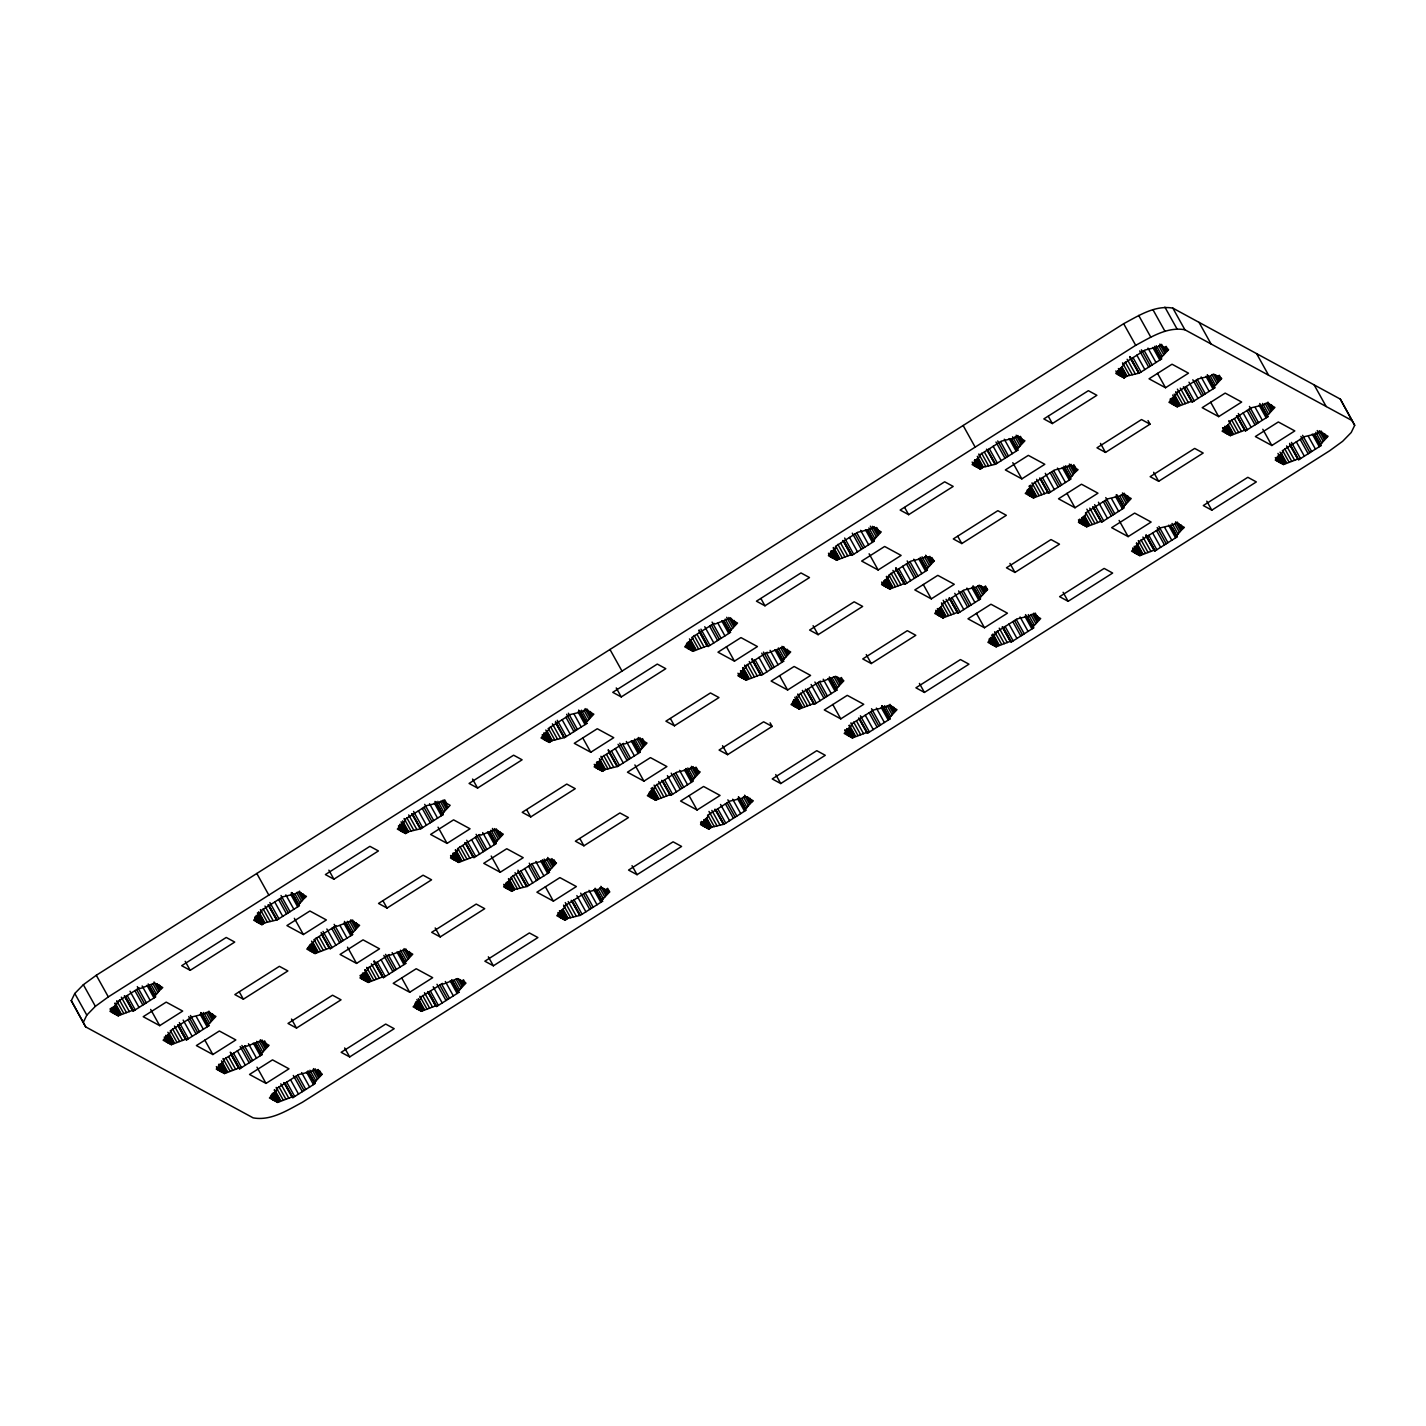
<?xml version="1.0" encoding="UTF-8"?>
<svg xmlns="http://www.w3.org/2000/svg" width="1426" height="1426" viewBox="0 0 1426 1426"><rect width="100%" height="100%" fill="white"/><g stroke="black" fill="none" stroke-linecap="round" stroke-linejoin="round"><path stroke-width="1.5" d="M159.052 990.963L162.76 987.558L154.525 983.084L140.372 988.503L139.267 987.915L116.985 1002.032L118.091 1002.638L109.98 1011.337L118.215 1015.811L132.368 1010.392L133.474 1010.981L155.737 996.863L154.65 996.257L159.052 990.963L154.044 981.961M208.909 1025.74L207.804 1025.134L215.914 1016.435L207.679 1011.961L204.702 1013.85L192.421 1016.791L170.157 1030.909L171.245 1031.515L163.134 1040.214L171.37 1044.688L185.523 1039.269L186.628 1039.857L208.909 1025.74L201.708 1013.03M302.74 899.842L306.447 896.437L298.212 891.963L295.235 893.852L282.954 896.776L260.691 910.911L261.778 911.499L253.668 920.216L261.903 924.69L264.88 922.8L277.161 919.859L299.442 905.742L298.337 905.136L302.74 899.842L298.729 892.64M262.063 1054.616L260.958 1054.01L269.068 1045.311L260.833 1040.837L246.68 1046.256L245.575 1045.668L223.312 1059.785L224.417 1060.391L216.289 1069.09L224.524 1073.564L238.677 1068.145L239.782 1068.734L262.063 1054.616L255.86 1043.707M352.596 934.6L351.491 934.012L359.602 925.314L351.366 920.84L337.213 926.258L336.108 925.652L313.845 939.787L314.95 940.376L306.822 949.074L315.057 953.566L329.21 948.13L330.315 948.736L352.596 934.6L346.393 923.709M443.13 814.602L442.024 814.014L450.135 805.298L441.9 800.824L438.923 802.713L426.641 805.654L404.378 819.772L405.483 820.378L397.355 829.076L405.59 833.55L408.585 831.661L420.848 828.738L443.13 814.602L436.106 802M314.112 1082.887L322.223 1074.188L313.987 1069.714L311.011 1071.603L298.729 1074.527L276.466 1088.662L277.571 1089.25L269.443 1097.967L277.696 1102.441L291.849 1097.004L292.936 1097.61L315.217 1083.493L308.087 1072.067M405.75 963.477L404.645 962.889L412.756 954.19L404.521 949.698L390.368 955.135L389.262 954.529L366.999 968.664L368.104 969.252L359.976 977.951L368.229 982.425L382.364 977.006L383.469 977.612L405.75 963.477L399.565 952.586M496.284 843.479L495.178 842.873L503.289 834.174L495.054 829.7L480.901 835.119L479.796 834.531L457.532 848.648L458.637 849.254L450.509 857.953L458.744 862.427L472.897 857.008L474.002 857.596L496.284 843.479L490.259 832.677M586.817 723.481L585.712 722.875L593.822 714.176L585.587 709.702L582.61 711.592L570.329 714.533L548.065 728.65L549.17 729.256L541.042 737.955L549.277 742.429L552.272 740.54L564.536 737.599L586.817 723.481L579.794 710.861M458.905 992.353L457.799 991.765L465.928 983.049L457.675 978.575L443.522 984.011L442.434 983.405L420.153 997.523L421.258 998.129L413.13 1006.827L421.383 1011.301L435.536 1005.883L436.641 1006.489L458.905 992.353L451.703 979.644M549.438 872.355L548.333 871.749L556.461 863.051L548.208 858.577L545.231 860.466L532.95 863.407L510.686 877.525L511.791 878.131L503.663 886.829L511.916 891.303L514.893 889.414L527.157 886.473L549.438 872.355L542.415 859.735M639.971 752.358L638.866 751.752L646.994 743.053L638.741 738.579L624.588 743.998L623.483 743.409L601.219 757.527L602.325 758.133L594.196 766.832L602.449 771.306L605.426 769.416L617.69 766.475L639.971 752.358L633.946 741.538M730.504 632.342L729.399 631.754L737.527 623.055L729.274 618.581L715.121 624L714.016 623.394L691.753 637.529L692.858 638.117L684.73 646.816L692.983 651.308L707.136 645.871L708.223 646.477L730.504 632.342L724.319 621.451M609.615 891.927L601.362 887.453L598.385 889.343L586.122 892.284L563.84 906.401L564.946 907.007L556.835 915.706L565.07 920.18L568.047 918.291L580.329 915.349L602.592 901.232L601.487 900.626L609.615 891.927L607.601 888.327M692.02 780.628L700.148 771.929L691.895 767.455L688.918 769.345L676.655 772.268L654.374 786.403L655.479 786.992L647.368 795.708L655.604 800.182L669.757 794.745L670.862 795.351L693.125 781.234L686.013 769.808M783.658 661.218L782.553 660.63L790.681 651.932L782.428 647.44L768.275 652.876L767.188 652.27L744.907 666.405L746.012 666.994L737.884 675.692L746.137 680.166L760.29 674.748L761.395 675.354L783.658 661.218L777.473 650.309M874.191 541.22L873.086 540.614L881.215 531.916L872.962 527.442L869.985 529.331L857.721 532.272L835.44 546.39L836.545 546.996L828.417 555.694L836.67 560.168L850.823 554.75L851.928 555.338L874.191 541.22L868.006 530.312M749.595 804.211L753.302 800.806L745.067 796.332L742.073 798.221L729.809 801.145L707.528 815.28L708.633 815.868L700.523 824.567L708.758 829.041L711.734 827.151L724.016 824.228L746.279 810.093L745.174 809.505L749.595 804.211L744.586 795.191M836.812 690.095L835.707 689.507L843.835 680.79L835.6 676.316L821.447 681.753L820.342 681.147L798.061 695.264L799.166 695.87L791.056 704.569L799.291 709.043L813.444 703.624L814.549 704.23L836.812 690.095L829.789 677.493M927.346 570.097L926.24 569.491L934.369 560.792L926.134 556.318L923.139 558.208L910.875 561.149L888.594 575.266L889.699 575.872L881.589 584.571L889.824 589.045L903.977 583.626L905.082 584.214L927.346 570.097L920.162 557.388M1017.879 450.099L1016.774 449.493L1024.902 440.794L1016.667 436.32L1013.672 438.21L1001.408 441.133L979.127 455.268L980.232 455.857L972.122 464.573L980.357 469.047L983.334 467.158L995.615 464.216L1017.879 450.099L1011.694 439.19M889.967 718.971L888.861 718.365L896.99 709.667L888.755 705.193L885.76 707.082L873.496 710.023L851.215 724.141L852.32 724.747L844.21 733.445L852.445 737.919L866.598 732.501L867.703 733.089L889.967 718.971L883.96 708.152M949.11 598.082L958.236 613.091L980.5 598.973L979.395 598.367L987.523 589.669L985.509 586.068M1074.348 473.075L1078.056 469.671L1069.821 465.197L1066.826 467.086L1054.563 470.01L1032.281 484.145L1033.387 484.733L1025.276 493.432L1033.511 497.924L1047.664 492.487L1048.77 493.093L1071.033 478.958L1069.928 478.37L1074.348 473.075L1069.34 464.056M1161.566 358.96L1160.461 358.372L1168.589 349.655L1160.354 345.181L1157.359 347.071L1145.096 350.012L1122.815 364.129L1123.92 364.735L1115.809 373.434L1124.044 377.908L1127.021 376.018L1139.303 373.095L1161.566 358.96L1154.543 346.358M1033.654 627.85L1032.567 627.244L1040.677 618.545L1032.442 614.071L1029.465 615.961L1017.184 618.884L994.92 633.019L996.008 633.607L987.897 642.324L996.132 646.798L1010.285 641.361L1011.39 641.967L1033.654 627.85L1027.469 616.941M1123.1 507.246L1131.21 498.547L1122.975 494.056L1119.998 495.963L1107.717 498.886L1085.436 513.021L1086.541 513.61L1078.43 522.308L1086.665 526.782L1100.819 521.363L1101.924 521.969L1124.187 507.834L1116.237 494.715M1214.72 387.836L1213.633 387.23L1221.743 378.532L1213.508 374.058L1210.531 375.947L1198.25 378.888L1175.969 393.006L1177.074 393.612L1168.963 402.31L1177.199 406.784L1191.352 401.366L1192.457 401.954L1214.72 387.836L1207.715 375.216M1180.657 530.828L1184.364 527.406L1176.129 522.932L1173.152 524.821L1160.871 527.763L1138.608 541.88L1139.695 542.486L1131.584 551.185L1139.82 555.659L1153.973 550.24L1155.078 550.846L1177.359 536.711L1176.254 536.123L1180.657 530.828L1175.648 521.809M1267.892 416.713L1266.787 416.107L1274.897 407.408L1266.662 402.934L1263.686 404.824L1251.404 407.765L1229.141 421.882L1230.228 422.488L1222.118 431.187L1230.353 435.661L1244.506 430.242L1245.611 430.83L1267.892 416.713L1261.689 405.804M1321.046 445.589L1319.941 444.983L1328.052 436.285L1319.816 431.811L1316.84 433.7L1304.558 436.641L1282.295 450.759L1283.4 451.365L1275.272 460.063L1283.507 464.537L1297.66 459.119L1298.765 459.707L1321.046 445.589L1314.843 434.68M71.3 1000.678L74.776 993.494L83.35 984.706L96.291 975.277L1123.652 323.702C1138.625 315.734 1155.167 304.879 1172.867 308.141L1340.315 399.102L1354.7 425.322L1351.224 432.506L1342.65 441.294L1329.709 450.723L302.348 1102.298C287.375 1110.266 270.833 1121.121 253.133 1117.859L85.685 1026.898L71.3 1000.678L85.685 1026.898M83.332 1022.299L86.808 1015.116L95.382 1006.328L108.323 996.899L1135.702 345.324C1150.657 337.356 1167.199 326.501 1184.899 329.762L1352.347 420.723M190.193 970.322L234.737 942.069L226.235 937.452L181.69 965.705L190.193 970.322L185.184 961.32M333.88 879.2L378.425 850.948L369.922 846.331L325.378 874.566L333.88 879.2L328.871 870.181M477.567 788.061L522.112 759.808L513.61 755.192L469.065 783.444L477.567 788.061L472.559 779.059M621.255 696.94L665.799 668.687L657.297 664.07L612.752 692.323L621.255 696.94L616.246 687.92M764.96 605.8L809.505 577.566L800.984 572.931L756.44 601.184L764.96 605.8L760.949 598.599M908.647 514.679L953.192 486.426L944.672 481.81L900.145 510.062L908.647 514.679L904.637 507.478M1052.335 423.558L1096.879 395.305L1088.377 390.688L1043.832 418.923L1052.335 423.558L1048.324 416.339M159.694 1025.65L182.688 1011.07L166.2 1002.122L143.206 1016.702L159.694 1025.65L150.657 1009.43M303.381 934.529L326.376 919.948L309.888 911L286.911 925.581L303.381 934.529L294.362 918.308M447.069 843.39L470.063 828.809L453.575 819.861L430.599 834.442L447.069 843.39L438.049 827.187M590.756 752.268L613.75 737.688L597.28 728.739L574.286 743.32L590.756 752.268L582.735 737.848M734.443 661.147L757.438 646.566L740.967 637.6L717.973 652.181L734.443 661.147L726.422 646.727M878.131 570.008L901.125 555.427L884.655 546.479L861.66 561.06L878.131 570.008L869.111 553.787M1021.836 478.886L1044.812 464.306L1028.342 455.357L1005.348 469.938L1021.836 478.886L1012.799 462.666M1165.523 387.747L1188.5 373.166L1172.029 364.218L1149.035 378.799L1165.523 387.747L1157.502 373.345M243.347 999.198L287.892 970.946L279.389 966.329L234.844 994.582L243.347 999.198L239.336 991.979M387.034 908.059L431.579 879.824L423.076 875.19L378.532 903.442L387.034 908.059L383.024 900.858M530.722 816.938L575.266 788.685L566.764 784.068L522.219 812.321L530.722 816.938L526.711 809.736M674.427 725.816L718.971 697.564L710.451 692.947L665.906 721.182L674.427 725.816L670.416 718.597M818.114 634.677L862.659 606.424L854.156 601.808L809.611 630.06L818.114 634.677L813.087 625.675M961.801 543.556L1006.346 515.303L997.843 510.686L953.299 538.939L961.801 543.556L957.791 536.336M1150.033 424.182L1141.531 419.547L1096.986 447.8L1105.489 452.416L1150.033 424.182L1148.019 420.563M212.848 1054.527L235.843 1039.946L219.354 1030.998L196.378 1045.579L212.848 1054.527L204.827 1040.107M356.536 963.406L379.53 948.825L363.042 939.859L340.065 954.44L356.536 963.406L347.516 947.185M500.223 872.266L523.217 857.686L506.747 848.737L483.753 863.318L500.223 872.266L491.204 856.046M643.91 781.145L666.905 766.564L650.434 757.616L627.44 772.197L643.91 781.145L634.891 764.924M787.598 690.006L810.592 675.425L794.122 666.477L771.127 681.058L787.598 690.006L779.576 675.603M931.303 598.884L954.279 584.303L937.809 575.355L914.815 589.936L931.303 598.884L923.264 584.464M1074.99 507.763L1097.967 493.182L1081.496 484.216L1058.502 498.797L1074.99 507.763L1066.969 493.343M1218.677 416.624L1241.672 402.043L1225.184 393.095L1202.189 407.676L1218.677 416.624L1210.656 402.221M987.523 589.669L979.288 585.195L976.293 587.084L964.029 590.025L941.748 604.143L942.853 604.749L934.743 613.447L942.978 617.921L957.131 612.503L949.288 598.171M296.501 1028.075L341.046 999.822L332.543 995.205L287.999 1023.44L296.501 1028.075L291.492 1019.055M440.206 936.935L484.733 908.683L476.231 904.066L431.686 932.319L440.206 936.935L435.18 927.934M583.894 845.814L628.438 817.561L619.918 812.945L575.373 841.197L583.894 845.814L579.883 838.595M772.126 726.44L763.623 721.806L719.078 750.058L727.581 754.675L772.126 726.44L770.111 722.822M871.268 663.553L915.813 635.301L907.31 630.684L862.766 658.937L871.268 663.553L866.259 654.552M1014.955 572.432L1059.5 544.179L1050.998 539.563L1006.453 567.798L1014.955 572.432L1009.947 563.413M1158.643 481.293L1203.188 453.04L1194.685 448.424L1150.14 476.676L1158.643 481.293L1153.634 472.291M266.002 1083.403L288.997 1068.823L272.509 1059.875L249.532 1074.455L266.002 1083.403L256.983 1067.183M409.69 992.264L432.684 977.683L416.214 968.735L393.219 983.316L409.69 992.264L401.669 977.862M553.377 901.143L576.371 886.562L559.901 877.614L536.907 892.195L553.377 901.143L545.356 886.722M697.082 810.021L720.059 795.441L703.588 786.475L680.594 801.055L697.082 810.021L689.043 795.601M840.77 718.882L863.746 704.301L847.276 695.353L824.281 709.934L840.77 718.882L832.748 704.48M984.457 627.761L1007.451 613.18L990.963 604.232L967.969 618.813L984.457 627.761L976.436 613.34M1128.144 536.622L1151.138 522.041L1134.65 513.093L1111.656 527.673L1128.144 536.622L1119.107 520.419M1271.832 445.5L1294.826 430.919L1278.338 421.971L1255.361 436.552L1271.832 445.5L1262.812 429.279M349.673 1056.933L394.2 1028.699L385.697 1024.064L341.153 1052.317L349.673 1056.933L344.646 1047.932M493.36 965.812L537.905 937.559L529.385 932.943L484.858 961.195L493.36 965.812L488.334 956.81M637.048 874.691L681.592 846.438L673.09 841.821L628.545 870.074L637.048 874.691L632.021 865.671M780.735 783.551L825.28 755.299L816.777 750.682L772.232 778.935L780.735 783.551L775.726 774.55M924.422 692.43L968.967 664.177L960.464 659.561L915.92 687.813L924.422 692.43L919.413 683.41M1068.11 601.309L1112.654 573.056L1104.152 568.421L1059.607 596.674L1068.11 601.309L1063.101 592.289M1211.797 510.169L1256.342 481.917L1247.839 477.3L1203.294 505.553L1211.797 510.169L1206.788 501.168M1354.7 425.322L1340.315 399.102M1314.148 384.895L1326.18 406.517M1324.558 433.629L1326.572 437.229M1322.526 432.47L1325.538 437.889M1321.064 430.973L1325.075 438.174M1319.335 430.688L1324.344 439.689M1317.214 430.545L1323.239 441.347M1315.752 432.31L1321.759 443.13M1314.469 434.467L1320.494 445.286M1313.916 434.181L1320.102 445.072M1312.277 434.074L1319.3 446.695M1308.444 436.499L1315.467 449.119M1302.615 435.322L1311.653 451.543M1256.591 353.63L1268.623 375.252M1300.886 436.427L1309.906 452.648M1300.138 439.333L1308.159 453.753M1296.305 441.757L1304.344 456.177M1271.404 404.752L1273.418 408.353M1291.475 442.399L1300.512 458.602M1269.372 403.594L1272.384 409.012M1267.91 402.096L1271.921 409.298M1289.567 443.397L1298.765 459.707M1267.179 403.611L1271.19 410.813M1290.191 445.001L1298.213 459.404M1289.639 444.698L1297.838 459.208M1265.076 403.469L1270.085 412.471M1286.608 445.91L1294.648 460.331M1262.58 403.433L1268.605 414.253M1261.315 405.608L1267.34 416.41M1259.764 403.505L1266.948 416.214M1284.719 448.709L1291.742 461.329M1259.122 405.198L1266.145 417.818M1282.99 451.293L1289.015 462.095M1281.475 453.628L1286.502 462.648M1255.29 407.622L1262.313 420.242M1280.013 452.131L1286.02 462.933M1279.995 454.573L1285.004 463.593M1277.963 453.432L1283.97 464.234M1278.498 455.518L1283.507 464.537M1278.855 456.98L1282.865 464.181M1249.461 406.446L1258.481 422.666M1277.446 456.213L1281.457 463.414M1277.036 457.247L1280.031 462.648M1277.393 458.691L1279.389 462.291M1276.751 458.352L1278.748 461.953M1248.73 409.351L1256.752 423.772M1275.325 457.568L1277.34 461.186M1199.034 322.365L1211.066 343.987M1246.984 410.456L1255.005 424.877M1243.151 412.898L1251.172 427.301M1219.266 375.234L1221.28 378.835M1218.25 375.876L1220.246 379.476M1238.321 413.522L1247.358 429.725M1217.216 376.535L1219.23 380.136M1215.754 375.02L1218.767 380.421M1237.412 416.321L1245.611 430.83M1214.025 374.735L1218.036 381.954M1237.037 416.125L1245.058 430.545M1236.485 415.822L1244.684 430.331M1211.904 374.592L1216.931 383.594M1172.867 308.141L1184.899 329.762M1234.47 418.834L1241.476 431.454M1210.442 376.357L1215.451 385.376M1207.162 374.931L1214.56 387.747M1207.608 376.428L1213.793 387.337M1231.565 419.832L1238.588 432.452M1205.968 376.321L1212.991 388.941M1228.838 420.617L1235.861 433.237M1164.882 307.125L1176.913 328.746M1228.321 424.77L1233.33 433.771M1201.138 376.945L1209.159 391.366M1227.857 425.055L1232.866 434.074M1226.841 425.714L1231.85 434.716M1225.807 426.356L1230.816 435.358M1225.344 426.659L1230.353 435.661M1224.702 426.303L1229.711 435.304M1224.292 427.337L1228.303 434.538M1197.305 379.387L1205.327 393.79M1223.865 428.37L1226.877 433.771M1223.223 428.014L1226.235 433.415M1222.581 427.675L1225.594 433.076M1195.576 380.492L1203.597 394.895M1192.831 379.779L1201.851 396M1152.957 309.709L1164.989 331.331M1188.999 382.221L1198.018 398.424M1166.111 346.358L1168.126 349.958M1165.095 346.999L1167.092 350.618M1186.165 386.446L1194.204 400.866M1164.062 347.659L1166.076 351.259M1161.602 344.343L1165.612 351.562M1184.257 387.462L1192.457 401.954M1159.873 344.058L1164.882 353.078M1183.883 387.248L1191.904 401.669M1183.33 386.945L1191.53 401.455M1158.75 345.716L1163.776 354.735M1180.3 388.157L1188.321 402.578M1156.272 345.698L1162.297 356.5M1138.679 315.413L1150.729 337.035M1155.007 347.855L1161.406 358.871M1154.614 347.641L1160.639 358.461M1154.454 347.552L1160.461 358.372M1177.413 389.155L1185.434 403.576M1152.814 347.463L1159.837 360.065M1175.684 391.74L1182.707 404.36M1174.168 394.093L1180.175 404.895M1147.983 348.087L1156.005 362.489M1174.703 396.178L1179.712 405.198M1172.671 395.038L1178.696 405.84M1172.653 397.48L1177.662 406.499M1172.19 397.783L1177.199 406.784M1172.546 399.227L1176.557 406.446M1171.12 398.46L1175.149 405.661M1144.151 350.511L1152.172 364.931M1170.71 399.494L1173.723 404.895M1170.069 399.137L1173.081 404.556M1170.425 400.599L1172.439 404.2M1141.406 349.816L1150.443 366.019M1139.677 350.921L1148.696 367.124M1123.652 323.702L1135.702 345.324M1136.843 355.145L1144.864 369.566M1133.01 357.57L1141.032 371.99M1130.105 356.785L1139.303 373.095M1129.713 356.571L1138.75 372.792M1130.176 358.069L1138.376 372.578M1127.146 359.281L1135.167 373.701M1125.257 362.097L1132.28 374.699M1122.529 362.864L1129.552 375.484M1122.012 367.017L1127.021 376.018M1121.549 367.302L1126.558 376.321M1120.515 367.961L1125.542 376.963M1119.499 368.603L1124.508 377.623M1119.036 368.906L1124.044 377.908M1118.376 368.55L1123.403 377.569M1118.982 371.384L1121.977 376.803M1117.556 370.617L1120.569 376.018M1117.913 372.079L1119.927 375.68M1117.271 371.723L1119.285 375.323M1115.863 370.956L1117.859 374.557M1180.871 524.75L1182.885 528.351M1178.839 523.609L1181.851 529.01M1177.377 522.094L1181.388 529.296M1174.543 523.467L1179.552 532.486M1172.047 523.431L1178.072 534.251M1172.172 527.602L1177.181 536.622M1170.782 525.606L1176.807 536.408M1170.229 525.303L1176.414 536.212M1168.589 525.196L1175.612 537.816M1164.757 527.638L1171.78 540.24M1158.928 526.461L1167.947 542.664M1157.181 527.567L1166.218 543.769M1156.45 530.472L1164.472 544.875M1152.618 532.896L1160.639 547.299M1100.48 443.415L1105.489 452.416M1127.716 495.874L1129.713 499.492M1148.803 535.32L1156.825 549.741M1125.684 494.733L1128.697 500.134M1124.223 493.218L1128.233 500.437M1146.058 534.625L1155.078 550.846M1146.878 536.336L1154.9 550.739M1122.494 492.933L1127.503 501.952M1146.13 535.926L1154.525 550.543M1145.951 535.82L1153.973 550.24M1121.371 494.59L1126.397 503.61M1142.921 537.032L1150.942 551.452M1119.909 496.373L1124.918 505.374M1117.004 495.125L1123.189 506.034M1116.629 494.929L1122.636 505.731M1141.032 539.848L1148.055 552.45M1115.435 496.337L1122.458 508.939M1138.304 540.614L1145.328 553.235M1136.789 542.967L1142.796 553.769M1111.603 498.761L1118.626 511.364M1136.326 543.253L1142.333 554.072M1136.308 545.712L1141.317 554.714M1135.274 546.354L1140.283 555.374M1134.811 546.657L1139.82 555.659M1134.169 546.301L1139.178 555.32M1134.757 549.135L1137.77 554.536M1105.774 497.585L1114.793 513.806M1133.331 548.368L1136.344 553.769M1132.69 548.012L1135.702 553.431M1133.046 549.473L1135.06 553.074M1105.043 500.49L1113.064 514.911M1103.296 501.595L1111.317 515.998M1098.466 502.219L1107.485 518.44M1073.992 464.947L1075.988 468.548M1073.546 465.197L1076.559 470.616M1094.633 504.644L1103.671 520.864M1072.53 465.856L1075.543 471.257M1071.069 464.341L1075.079 471.56M1093.724 507.46L1101.924 521.969M1092.976 507.05L1101.371 521.666M1092.797 506.943L1100.819 521.363M1068.217 465.714L1073.243 474.733M1089.767 508.155L1097.788 522.576M1065.739 465.696L1071.764 476.498M1063.849 466.266L1070.035 477.157M1064.473 467.853L1070.48 478.673M1063.921 467.55L1070.106 478.459M1086.879 509.171L1094.901 523.574M1062.281 467.461L1069.304 480.063M1086.149 513.538L1092.173 524.358M1084.633 515.891L1089.642 524.893M1057.45 468.085L1065.472 482.505M1084.17 516.176L1089.179 525.196M1083.136 516.836L1088.163 525.837M1082.12 517.478L1087.129 526.497M1081.657 517.781L1086.665 526.782M1082.013 519.224L1086.024 526.444M1053.618 470.509L1061.639 484.929M1081.603 520.258L1084.616 525.677M1080.177 519.492L1083.19 524.893M1079.535 519.153L1082.548 524.554M1079.892 520.597L1081.906 524.198M1051.871 471.614L1059.91 486.034M1078.484 519.83L1080.48 523.431M1050.142 472.719L1058.163 487.139M1045.311 473.343L1054.331 489.564M1020.392 436.338L1023.405 441.739M1042.477 477.567L1050.499 491.988M1019.376 436.98L1022.389 442.381M1017.897 435.483L1021.925 442.684M1040.57 478.583L1048.77 493.093M1016.168 435.197L1021.194 444.199M1040.196 478.37L1048.217 492.79M1039.643 478.084L1047.843 492.594M1015.062 436.855L1020.071 445.857M1036.613 479.296L1044.634 493.699M1012.585 436.819L1018.61 447.621M1012.317 440.777L1017.326 449.796M1010.767 438.691L1016.952 449.582M1034.723 482.095L1041.746 494.697M1009.127 438.584L1016.15 451.204M1031.996 482.861L1039.019 495.482M1030.481 485.214L1036.488 496.034M1004.296 439.208L1012.317 453.628M1030 485.517L1036.025 496.319M1028.984 486.159L1035.009 496.979M1028.966 488.619L1033.975 497.621M1028.503 488.904L1033.511 497.924M1028.859 490.366L1032.87 497.567M1000.464 441.632L1008.485 456.053M1027.433 489.581L1031.444 496.801M1027.023 490.615L1030.035 496.034M1027.38 492.077L1029.394 495.678M1026.738 491.72L1028.752 495.321M997.719 440.937L1006.738 457.158M995.972 442.042L1005.009 458.263M993.156 446.267L1001.177 460.687M989.323 448.691L997.344 463.111M987.416 449.707L995.615 464.216M987.042 449.511L995.063 463.913M986.489 449.208L994.671 463.717M984.457 452.22L991.48 464.823M981.569 453.218L988.592 465.839M963.138 425.518L975.17 447.14M978.842 454.003L985.847 466.605M977.309 456.338L983.334 467.158M977.862 458.441L982.87 467.443M976.828 459.083L981.837 468.102M975.812 459.742L980.821 468.744M975.331 460.028L980.357 469.047M974.689 459.689L979.715 468.691M974.279 460.723L978.289 467.924M974.867 463.557L976.881 467.158M974.225 463.2L976.24 466.801M973.584 462.844L975.598 466.462M972.175 462.077L974.172 465.678M1037.183 615.889L1039.18 619.49M1035.205 613.055L1037.201 616.656M1035.151 614.731L1038.164 620.132M1033.69 613.233L1037.7 620.435M1032.959 614.749L1036.969 621.95M1030.838 614.606L1035.864 623.608M1028.36 614.57L1034.385 625.372M1027.094 616.727L1033.119 627.547M1025.544 614.624L1032.727 627.333M1024.902 616.335L1031.925 628.937M1020.071 616.959L1028.093 631.379M1016.239 619.383L1024.26 633.804M1014.51 620.488L1022.531 634.909M1012.763 621.593L1020.784 636.014M1008.931 624.018L1016.952 638.438M985.045 586.353L987.059 589.972M984.029 587.013L986.026 590.614M1005.098 626.442L1013.137 640.862M982.995 587.655L985.01 591.255M981.534 586.157L984.546 591.558M1003.369 627.547L1011.39 641.967M979.805 585.872L983.815 593.073M1002.817 627.244L1011.212 641.878M1002.442 627.048L1010.464 641.468M1002.264 626.959L1010.285 641.361M977.683 585.73L982.71 594.731M999.234 628.171L1007.255 642.573M976.204 587.494L981.231 596.514M973.316 586.264L980.5 598.973M972.942 586.05L979.947 598.67M973.388 587.565L979.573 598.457M997.344 630.969L1004.367 643.589M971.748 587.459L978.771 600.079M994.617 631.754L1001.64 644.356M993.102 634.089L999.109 644.909M966.917 588.082L974.938 602.503M992.639 634.392L998.646 645.194M991.605 635.033L997.63 645.853M991.587 637.493L996.596 646.495M991.123 637.779L996.132 646.798M990.482 637.44L995.491 646.441M990.072 638.474L994.082 645.675M963.085 590.507L971.106 604.927M989.644 639.49L992.656 644.909M989.002 639.151L992.015 644.552M989.359 640.595L991.373 644.195M961.338 591.612L969.377 606.032M958.611 590.917L967.63 607.137M954.778 593.341L963.798 609.562M931.891 557.495L933.905 561.095M929.859 556.336L932.871 561.737M951.944 597.583L959.965 611.986M928.843 556.978L931.855 562.397M928.379 557.281L931.392 562.682M950.215 598.67L958.236 613.091M925.634 555.195L930.661 564.197M949.663 598.385L958.058 613.002M924.529 556.853L929.538 565.855M946.08 599.294L954.101 613.715M922.052 556.817L928.076 567.637M920.786 558.992L926.793 569.794M920.233 558.689L926.419 569.598M943.192 600.293L951.213 614.713M918.594 558.582L925.617 571.202M941.463 602.877L948.486 615.479M940.946 607.013L945.955 616.032M913.763 559.206L921.784 573.626M940.483 607.316L945.491 616.317M939.449 607.957L944.475 616.977M938.433 608.617L943.442 617.618M937.969 608.902L942.978 617.921M937.328 608.563L942.336 617.565M937.916 611.398L940.91 616.798M909.931 561.63L917.952 576.051M936.49 610.631L939.502 616.032M935.848 610.275L938.861 615.675M936.205 611.718L938.219 615.337M907.186 560.935L916.205 577.156M906.455 563.84L914.476 578.261M902.622 566.265L910.644 580.685M876.705 527.46L879.717 532.861M898.79 568.707L906.811 583.109M875.689 528.101L878.701 533.52M874.209 526.604L878.22 533.805M896.045 568.011L905.082 584.214M872.48 526.319L877.507 535.32M895.885 567.904L904.904 584.125M896.116 569.295L904.53 583.911M895.956 569.206L903.977 583.626M870.377 526.176L876.384 536.978M892.926 570.418L900.947 584.838M868.897 527.941L874.904 538.761M867.614 530.115L873.639 540.917M867.079 529.812L873.265 540.721M891.036 573.216L898.059 585.836M865.439 529.706L872.445 542.326M889.307 575.801L895.332 586.603M886.776 576.336L892.801 587.155M860.609 530.329L868.63 544.75M886.312 576.639L892.337 587.441M886.295 579.099L891.303 588.1M885.279 579.74L890.287 588.742M884.815 580.043L889.824 589.045M885.172 581.487L889.182 588.688M883.746 580.721L887.756 587.922M856.776 532.771L864.798 547.174M883.336 581.755L886.348 587.155M883.692 583.198L885.706 586.799M883.05 582.86L885.065 586.46M855.03 533.877L863.051 548.279M881.642 582.075L883.639 585.694M852.285 533.164L861.322 549.384M849.468 537.406L857.489 551.809M844.638 538.03L853.657 554.251M843.889 540.935L851.928 555.338L843.729 540.846M851.375 555.053L842.962 540.418L850.823 554.75M840.77 543.342L847.793 555.962M837.882 544.34L844.887 556.96M836.153 546.924L842.16 557.744M833.622 547.477L839.647 558.279M833.158 547.762L839.183 558.582M833.14 550.222L838.149 559.224M832.107 550.864L837.133 559.883M831.643 551.167L836.67 560.168M831.001 550.81L836.028 559.812M830.592 551.844L834.602 559.045M830.182 552.878L833.194 558.279M830.538 554.322L832.552 557.94M829.896 553.983L831.893 557.584M828.47 553.217L830.485 556.817M893.496 707.011L895.492 710.611M891.464 705.852L894.476 711.271M890.002 704.355L894.013 711.556M889.271 705.87L893.282 713.071M887.15 705.727L892.177 714.729M884.673 705.692L890.697 716.512M882.783 706.262L888.79 717.082M882.017 705.852L889.414 718.668M881.856 705.763L888.861 718.365M881.215 707.456L888.238 720.077M876.384 708.08L884.405 722.501M871.553 708.704L880.573 724.925M870.805 711.61L878.844 726.03M869.076 712.715L877.097 727.135M865.243 715.157L873.265 729.559M841.358 677.493L843.372 681.093M840.342 678.134L842.338 681.735M860.413 715.781L869.432 731.984M839.308 678.794L841.322 682.394M837.846 677.279L840.859 682.68M859.504 718.579L867.703 733.089M836.117 676.994L840.128 684.213M859.129 718.383L867.151 732.804M858.577 718.08L866.776 732.59M833.996 676.851L839.005 685.853M856.545 721.093L863.568 733.713M832.517 678.616L837.543 687.635M829.629 677.386L836.652 690.006M829.237 677.19L836.26 689.792M829.7 678.687L835.707 689.507M853.657 722.091L860.68 734.711M828.06 678.58L835.083 691.2M850.93 722.875L857.953 735.495M849.415 725.21L855.422 736.03M823.23 679.222L831.251 693.624M848.951 725.513L854.958 736.333M848.916 727.973L853.942 736.975M847.9 728.615L852.908 737.616M847.436 728.918L852.445 737.919M846.794 728.561L851.803 737.563M846.367 729.595L850.377 736.796M819.397 681.646L827.419 696.048M845.957 730.629L848.969 736.03M845.315 730.272L848.327 735.691M844.673 729.934L847.686 735.335M817.651 682.751L825.672 697.154M814.906 682.038L823.943 698.259M811.091 684.48L820.11 700.683M787.188 649.258L789.184 652.876M808.257 688.705L816.278 703.125M786.154 649.917L788.168 653.518M783.676 646.602L787.687 653.821M806.35 689.721L814.549 704.23M781.947 646.317L786.974 655.336M805.975 689.507L813.996 703.927M805.423 689.204L813.622 703.713M780.842 647.974L785.851 656.994M802.392 690.416L810.414 704.836M778.364 647.957L784.389 658.759M776.707 649.899L783.106 660.915M776.546 649.81L782.553 660.63M800.503 693.214L807.526 705.834M774.906 649.721L781.911 662.324M797.776 693.999L804.799 706.619M796.261 696.351L802.268 707.153M770.076 650.345L778.097 664.748M796.795 698.437L801.804 707.456M794.763 697.296L800.77 708.098M794.745 699.738L799.754 708.758M794.282 700.041L799.291 709.043M793.622 699.685L798.649 708.704M793.212 700.719L797.223 707.92M766.243 652.769L774.265 667.19M792.803 701.752L795.815 707.153M793.159 703.196L795.173 706.815M792.517 702.858L794.532 706.458M763.498 652.074L772.518 668.277M761.751 653.179L770.789 669.382M758.935 657.404L766.956 671.824M734.016 620.399L736.03 624M755.103 659.828L763.124 674.248M732.001 619.24L734.996 624.641M730.522 617.725L734.533 624.945M752.358 659.133L761.395 675.354M728.793 617.44L733.802 626.46M751.805 658.83L761.217 675.247M752.268 660.327L760.45 674.837M726.69 617.298L732.697 628.117M749.238 661.539L757.259 675.96M725.21 619.08L731.217 629.882M723.927 621.237L729.952 632.057M723.374 620.934L729.577 631.843M747.349 664.356L754.354 676.958M721.734 620.845L728.757 633.447M744.622 665.122L751.627 677.742M743.089 667.475L749.113 678.277M717.92 623.269L724.943 635.889M742.625 667.76L748.65 678.58M742.607 670.22L747.616 679.222M741.591 670.862L746.6 679.881M741.11 671.165L746.137 680.166M740.468 670.808L745.495 679.828M741.057 673.642L744.069 679.061M712.073 622.092L721.11 638.313M740.647 674.676L742.661 678.277M740.005 674.338L742.019 677.938M739.363 673.981L741.36 677.582M711.342 624.998L719.364 639.418M737.955 673.215L739.951 676.815M709.595 626.103L717.635 640.524M704.765 626.727L713.802 642.948M700.95 629.151L709.97 645.372M699.203 630.256L708.223 646.477M699.025 630.167L708.062 646.388M697.082 634.481L704.105 647.083M694.177 635.479L701.2 648.081M692.466 638.046L698.473 648.866M690.933 640.399L695.959 649.4M689.471 638.901L695.496 649.703M689.453 641.344L694.462 650.345M688.419 642.003L693.446 651.005M687.956 642.288L692.983 651.308M688.312 643.75L692.323 650.951M686.904 642.966L690.915 650.185M686.494 643.999L689.507 649.418M686.851 645.461L688.847 649.062M686.209 645.105L688.205 648.705M722.554 745.673L727.581 754.675M749.809 798.132L751.805 801.751M747.777 796.991L750.789 802.392M747.313 797.277L750.326 802.695M743.463 796.849L748.49 805.868M741.983 798.631L747.01 807.633M739.256 797.49L745.281 808.292M738.704 797.187L745.103 808.203M738.329 796.974L745.352 809.594M737.527 798.596L744.55 811.198M732.697 799.22L740.718 813.622M727.866 799.843L736.885 816.064M727.117 802.749L735.139 817.169M725.388 803.854L733.41 818.257M720.558 804.478L729.577 820.699M696.084 767.206L698.08 770.806M695.638 767.473L698.651 772.874M717.724 808.702L725.745 823.123M694.622 768.115L697.635 773.516M693.143 766.6L697.154 773.819M715.816 809.718L724.016 824.228M691.414 766.332L696.441 775.334M715.442 809.505L723.463 823.925M714.889 809.202L723.089 823.711M690.309 767.972L695.318 776.992M711.859 810.414L719.88 824.834M687.831 767.954L693.856 778.756M686.102 768.614L692.127 779.416M685.942 768.525L692.573 780.931M686.173 769.915L692.198 780.717M708.972 811.43L716.993 825.832M684.373 769.719L691.378 782.321M708.241 815.797L714.266 826.617M706.726 818.15L711.734 827.151M679.542 770.343L687.564 784.763M706.262 818.453L711.271 827.454M705.228 819.094L710.255 828.096M609.971 649.49L622.003 671.111M704.212 819.736L709.221 828.756M703.749 820.039L708.758 829.041M704.105 821.483L708.116 828.702M703.695 822.517L706.69 827.936M675.71 772.767L683.731 787.188M702.269 821.75L705.282 827.169M701.628 821.412L704.64 826.813M701.984 822.855L703.998 826.456M673.963 773.872L681.985 788.293M700.576 822.089L702.572 825.69M671.218 773.177L680.255 789.398M667.404 775.601L676.423 791.822M642.484 738.597L645.497 743.998M664.569 779.826L672.591 794.246M641.468 739.238L644.463 744.639M639.989 737.741L643.999 744.942M662.662 780.842L670.862 795.351M638.26 737.456L643.286 746.458M662.288 780.628L670.309 795.048M661.735 780.343L669.917 794.852M637.155 739.114L642.163 748.115M658.705 781.555L666.726 795.958M634.677 739.078L640.684 749.88M633.786 741.449L639.793 752.251M633.019 741.039L639.044 751.841M632.841 740.95L638.866 751.752M656.816 784.353L663.821 796.956M631.201 740.843L638.224 753.463M654.088 785.12L661.094 797.74M652.555 787.473L658.58 798.293M626.37 741.467L634.41 755.887M652.092 787.776L658.117 798.578M651.076 788.418L657.083 799.237M651.058 790.877L656.067 799.879M650.577 791.163L655.604 800.182M650.951 792.624L654.962 799.826M649.525 791.84L653.536 799.059M622.556 743.891L630.577 758.311M649.115 792.874L652.128 798.293M649.472 794.335L651.486 797.936M648.83 793.979L650.844 797.58M619.811 743.196L628.83 759.416M618.064 744.301L627.101 760.521M615.248 748.525L623.269 762.946M590.328 711.521L592.343 715.121M611.415 750.949L619.437 765.37M588.314 710.362L591.309 715.781M586.835 708.865L590.845 716.066M608.492 750.165L617.69 766.475M585.106 708.579L590.114 717.581M608.118 749.969L617.155 766.172M608.563 751.466L616.763 765.976M584 710.237L589.009 719.239M606.549 754.479L613.572 767.081M581.523 710.201L587.53 721.021M579.616 710.772L586.639 723.392M578.867 710.362L586.264 723.178M578.689 710.273L585.712 722.875M603.644 755.477L610.667 768.097M578.047 711.966L585.07 724.586M600.916 756.261L607.939 768.864M599.401 758.596L605.426 769.416M574.232 714.39L581.238 727.01M599.936 760.7L604.963 769.701M598.92 761.341L603.929 770.361M597.886 762.001L602.913 771.003M597.423 762.286L602.449 771.306M596.781 761.947L601.79 770.949M596.371 762.981L600.382 770.183M568.386 713.214L577.423 729.435M596.959 765.815L598.973 769.416M596.318 765.459L598.314 769.06M595.676 765.102L597.672 768.721M566.657 714.319L575.676 730.54M594.25 764.336L596.264 767.937M565.908 717.225L573.929 731.645M562.094 719.649L570.115 734.069M557.263 720.29L566.282 736.493M555.516 721.378L564.536 737.599M555.962 722.893L563.983 737.295M555.409 722.59L563.609 737.099M552.397 723.802L560.418 738.222M550.489 726.6L557.513 739.221M548.778 729.185L554.785 739.987M547.245 731.52L552.272 740.54M545.784 730.023L551.809 740.825M545.766 732.465L550.775 741.484M544.732 733.124L549.759 742.126M544.269 733.41L549.277 742.429M543.627 733.071L548.636 742.073M544.215 735.905L547.227 741.306M542.807 735.139L545.801 740.54M542.165 734.782L545.16 740.183M542.522 736.244L544.518 739.844M607.137 888.612L609.152 892.23M606.121 889.271L608.118 892.872M605.087 889.913L607.102 893.514M603.626 888.416L606.62 893.817M600.881 886.33L605.907 895.332M599.776 887.988L604.784 896.99M598.296 889.753L603.323 898.772M595.408 888.523L602.592 901.232M595.016 888.309L602.039 900.929M595.48 889.824L601.665 900.715M593.84 889.717L600.845 902.337M589.009 890.341L597.031 904.761M585.177 892.765L593.198 907.186M583.43 893.87L591.451 908.291M580.685 893.175L589.722 909.396M576.87 895.599L585.89 911.82M553.983 859.753L555.98 863.354M551.951 858.595L554.964 863.996M574.036 899.842L582.058 914.244M550.935 859.236L553.93 864.655M550.472 859.539L553.466 864.94M572.129 900.84L580.329 915.349M547.727 857.454L552.753 866.455M571.755 900.644L579.776 915.046M571.202 900.341L579.384 914.85M546.621 859.112L551.63 868.113M568.172 901.553L576.193 915.973M544.144 859.076L550.151 869.896M542.86 861.251L548.885 872.052M542.326 860.947L548.511 871.856M565.266 902.551L573.305 916.971M540.668 860.841L547.691 873.461M563.555 905.136L570.56 917.738M563.038 909.271L568.047 918.291M535.837 861.464L543.876 875.885M562.575 909.574L567.584 918.576M561.541 910.216L566.55 919.235M560.525 910.875L565.534 919.877M560.044 911.161L565.07 920.18M559.402 910.822L564.429 919.823M532.023 863.906L540.044 878.309M559.99 913.656L563.003 919.057M558.582 912.89L561.594 918.291M557.94 912.533L560.953 917.934M558.297 913.995L560.311 917.595M529.278 863.193L538.297 879.414M528.529 866.099L536.568 880.519M524.715 868.541L532.736 882.944M499.795 831.518L501.809 835.119M520.882 870.965L528.903 885.368M497.781 830.378L500.776 835.779M496.301 828.862L500.312 836.064M517.959 870.163L527.157 886.473M494.572 828.577L499.581 837.579M518.583 871.767L526.622 886.188M518.048 871.464L526.23 885.974M492.469 828.435L498.476 839.237M515.018 872.676L523.039 887.097M490.99 830.199L496.997 841.019M489.706 832.374L496.105 843.39M489.154 832.071L495.357 842.98M513.128 875.475L520.134 888.095M487.514 831.964L494.537 844.584M511.399 878.06L517.406 888.861M508.868 878.594L514.893 889.414M482.683 832.588L490.704 847.008M508.405 878.897L514.43 889.717M508.387 881.357L513.396 890.359M507.353 881.999L512.38 891M506.89 882.302L511.916 891.303M507.246 883.746L511.274 890.947M505.838 882.979L509.848 890.18M478.869 835.03L486.89 849.433M505.428 884.013L508.44 889.414M505.784 885.457L507.799 889.058M505.143 885.118L507.139 888.719M476.124 834.317L485.143 850.538M503.717 884.352L505.731 887.952M475.375 837.222L483.396 851.643M471.56 839.664L479.582 854.067M444.662 799.808L446.659 803.426M466.73 840.288L475.749 856.509M444.609 801.501L447.621 806.902M443.147 799.986L447.158 807.205M465.821 843.105L474.002 857.596M442.416 801.501L446.427 808.72M465.429 842.891L473.45 857.311M464.876 842.588L473.075 857.097M440.313 801.359L445.322 810.378M462.862 845.6L469.885 858.22M437.835 801.323L443.842 812.143M435.554 801.697L442.951 814.513M435.001 801.394L442.185 814.103M459.956 846.598L466.979 859.218M434.36 803.105L441.383 815.708M458.245 849.183L464.252 860.003M455.714 849.736L461.739 860.538M429.529 803.729L437.55 818.132M455.25 850.021L461.275 860.841M455.233 852.481L460.241 861.482M454.199 853.122L459.225 862.142M453.735 853.425L458.744 862.427M453.094 853.069L458.103 862.088M452.684 854.103L456.694 861.304M424.698 804.353L433.736 820.574M452.274 855.137L455.268 860.538M452.63 856.58L454.627 860.199M451.989 856.242L453.985 859.842M423.968 807.259L431.989 821.661M450.563 855.475L452.577 859.076M422.221 808.364L430.242 822.766M418.388 810.788L426.427 825.208M413.558 811.412L422.595 827.633M412.649 814.228L420.848 828.738M412.274 814.014L420.296 828.435M411.722 813.711L419.921 828.221M408.692 814.923L416.731 829.344M406.802 817.74L413.825 830.342M404.075 818.506L411.098 831.126M402.56 820.859L408.585 831.661M403.095 822.945L408.103 831.964M401.062 821.804L407.087 832.606M401.045 824.246L406.054 833.265M400.581 824.549L405.59 833.55M399.94 824.192L404.948 833.212M399.53 825.226L403.54 832.445M399.12 826.26L402.114 831.661M398.46 825.904L401.472 831.322M398.834 827.365L400.831 830.966M463.45 979.751L465.446 983.352M462.416 980.393L464.43 983.993M461.4 981.052L463.414 984.653M459.938 979.537L462.933 984.938M458.209 979.252L462.22 986.471M456.088 979.109L461.097 988.129M454.609 980.892L459.618 989.894M452.327 981.248L458.352 992.05M451.792 980.945L457.978 991.854M450.153 980.838L457.158 993.459M445.322 981.48L453.343 995.883M441.49 983.904L449.511 998.307M439.743 985.01L447.764 999.412M436.998 984.297L446.035 1000.517M433.183 986.739L442.203 1002.941M409.262 951.516L411.276 955.135M430.349 990.963L438.37 1005.383M408.246 952.176L410.242 955.777M405.768 948.86L409.779 956.08M428.602 992.068L436.641 1006.489M404.039 948.575L409.048 957.595M428.442 991.979L436.463 1006.382M436.089 1006.186L427.675 991.569L435.536 1005.883M402.934 950.233L407.943 959.252M424.485 992.674L432.506 1007.095M400.456 950.215L406.463 961.017M399.173 952.372L405.198 963.174M398.62 952.069L404.824 962.978M422.595 995.473L429.6 1008.093M396.981 951.98L404.004 964.582M419.85 996.257L426.873 1008.877M418.335 998.61L424.36 1009.412M392.15 952.604L400.171 967.006M418.87 1000.695L423.896 1009.715M416.855 999.555L422.862 1010.357M416.82 1001.997L421.846 1011.016M416.356 1002.3L421.383 1011.301M415.715 1001.943L420.741 1010.963M415.305 1002.977L419.315 1010.178M388.335 955.028L396.357 969.448M414.895 1004.011L417.907 1009.412M415.251 1005.473L417.265 1009.073M414.609 1005.116L416.606 1008.717M385.59 954.333L394.61 970.536M383.844 955.438L392.863 971.641M381.027 959.662L389.048 974.083M356.108 922.658L358.122 926.258M377.195 962.087L385.216 976.507M354.076 921.499L357.088 926.9M352.614 919.984L356.625 927.203M374.45 961.391L383.469 977.612M374.272 961.302L383.309 977.505M350.885 919.699L355.894 928.718M373.897 961.088L382.917 977.309M374.343 962.586L382.364 977.006M349.78 921.356L354.789 930.376M371.33 963.798L379.352 978.218M347.302 921.339L353.309 932.141M346.019 923.495L352.044 934.315M344.468 921.392L351.652 934.101M369.423 966.614L376.446 979.216M343.826 923.103L350.849 935.706M366.696 967.381L373.719 980.001M365.181 969.733L371.206 980.535M339.994 925.527L347.017 938.148M364.717 970.019L370.742 980.838M364.7 972.479L369.708 981.48M363.666 973.12L368.692 982.14M363.202 973.423L368.229 982.425M362.56 973.067L367.569 982.086M362.151 974.101L366.161 981.32M334.165 924.351L343.203 940.572M361.741 975.134L364.753 980.535M361.099 974.796L364.093 980.197M361.455 976.24L363.452 979.84M333.434 927.257L341.456 941.677M360.029 975.473L362.044 979.074M331.688 928.362L339.709 942.782M326.857 928.986L335.894 945.206M302.954 893.781L304.968 897.382M323.025 931.41L332.062 947.63M300.922 892.623L303.934 898.024M299.46 891.125L303.471 898.327M321.117 932.426L330.315 948.736M329.762 948.433L321.367 933.816L329.21 948.13M296.626 892.498L301.635 901.499M319.174 936.739L326.197 949.342M295.146 894.262L300.155 903.264M292.241 893.033L298.426 903.941M291.867 892.819L298.89 905.439M291.314 892.516L298.497 905.225M316.269 937.738L323.292 950.34M290.672 894.227L297.695 906.847M314.54 940.322L320.565 951.124M313.025 942.657L318.051 951.659M285.842 894.851L293.863 909.271M311.563 941.16L317.57 951.962M311.545 943.602L316.554 952.621M310.511 944.262L315.52 953.263M310.048 944.547L315.057 953.566M310.405 946.008L314.415 953.21M281.011 895.475L290.031 911.695M309.995 947.042L313.007 952.443M308.586 946.258L311.581 951.677M308.943 947.72L310.939 951.32M308.301 947.363L310.298 950.964M280.28 898.38L288.302 912.8M278.533 899.485L286.555 913.906M274.701 901.909L282.722 916.33M256.805 873.478L268.837 895.1M269.87 902.533L278.908 918.754M268.961 905.35L277.161 919.859M268.587 905.154L276.608 919.556M268.035 904.85L276.234 919.36M265.004 906.063L273.026 920.465M263.115 908.861L270.138 921.481M260.388 909.645L267.411 922.248M258.872 911.98L264.88 922.8M258.409 912.284L264.416 923.085M257.375 912.925L263.4 923.745M257.357 915.385L262.366 924.387M256.894 915.67L261.903 924.69M256.252 915.332L261.261 924.333M255.842 916.365L259.853 923.567M255.414 917.399L258.427 922.8M254.773 917.043L257.785 922.444M255.129 918.487L257.143 922.105M319.763 1070.873L321.759 1074.473M318.158 1069.464L320.173 1073.065M317.731 1069.732L320.743 1075.133M316.715 1070.373L319.709 1075.774M315.235 1068.858L319.246 1076.077M313.506 1068.591L318.515 1077.593M312.401 1070.231L317.41 1079.25M309.923 1070.213L315.93 1081.015M308.016 1070.783L314.219 1081.674M308.266 1072.174L314.665 1083.19M306.447 1071.978L313.47 1084.58M301.617 1072.602L309.638 1087.022M297.802 1075.026L305.824 1089.446M296.055 1076.131L304.077 1090.551M293.31 1075.436L302.348 1091.656M290.494 1079.66L298.515 1094.081M264.576 1040.855L267.589 1046.256M286.662 1082.084L294.683 1096.505M263.543 1041.497L266.555 1046.898M262.081 1040L266.092 1047.201M284.915 1083.19L292.936 1097.61M260.352 1039.714L265.361 1048.716M284.362 1082.887L292.776 1097.521M283.81 1082.601L292.009 1097.111M259.247 1041.372L264.256 1050.374M280.797 1083.813L288.818 1098.216M256.769 1041.337L262.776 1052.138M256.484 1045.294L261.511 1054.313M254.933 1043.208L261.136 1054.099M278.89 1086.612L285.913 1099.214M253.293 1043.101L260.316 1055.721M276.163 1087.396L283.186 1099.999M274.648 1089.731L280.672 1100.551M248.463 1043.725L256.484 1058.145M274.184 1090.034L280.209 1100.836M274.166 1092.476L279.175 1101.496M273.132 1093.136L278.159 1102.138M272.669 1093.421L277.696 1102.441M273.026 1094.883L277.036 1102.084M271.617 1094.116L275.628 1101.318M244.63 1046.149L252.669 1060.57M271.207 1095.132L274.22 1100.551M271.564 1096.594L273.56 1100.195M270.922 1096.237L272.919 1099.838M241.903 1045.454L250.923 1061.675M240.156 1046.559L249.176 1062.78M237.34 1050.784L245.361 1065.204M212.421 1013.779L214.435 1017.38M233.507 1053.226L241.529 1067.628M210.388 1012.62L213.401 1018.039M208.927 1011.123L212.937 1018.324M230.762 1052.513L239.782 1068.734M208.196 1012.638L212.207 1019.84M230.21 1052.228L239.621 1068.644M230.834 1053.814L238.855 1068.234M230.656 1053.725L238.677 1068.145M206.093 1012.496L211.101 1021.497M228.641 1056.737L235.664 1069.34M203.597 1012.46L209.622 1023.28M201.333 1012.817L208.356 1025.437M200.781 1012.531L207.964 1025.223M225.736 1057.736L232.759 1070.356M200.139 1014.225L207.162 1026.845M223.009 1058.52L230.032 1071.122M221.493 1060.855L227.518 1071.675M196.307 1016.649L203.33 1029.269M222.028 1062.958L227.037 1071.96M221.012 1063.6L226.021 1072.619M219.978 1064.259L225.005 1073.261M219.515 1064.545L224.524 1073.564M218.873 1064.206L223.882 1073.208M218.463 1065.24L222.474 1072.441M190.478 1015.472L199.497 1031.693M219.051 1068.074L221.048 1071.675M218.41 1067.717L220.406 1071.318M217.768 1067.361L219.764 1070.979M188.731 1016.578L197.768 1032.798M216.342 1066.595L218.356 1070.195M188 1019.483L196.022 1033.903M183.17 1020.107L192.189 1036.328M159.266 984.903L161.263 988.503M179.337 1022.549L188.375 1038.752M157.234 983.744L160.247 989.163M156.771 984.047L159.783 989.448M178.607 1025.454L186.628 1039.857M178.054 1025.151L186.45 1039.768M185.701 1039.358L177.68 1024.938L185.523 1039.269M152.921 983.619L157.947 992.621M174.471 1026.06L182.492 1040.481M151.459 985.384L156.468 994.403M149.552 985.954L154.739 995.063M148.179 983.958L155.184 996.56M148.625 985.455L154.81 996.364M172.582 1028.859L179.605 1041.479M146.985 985.348L154.008 997.968M170.853 1031.444L176.877 1042.246M169.338 1033.779L174.346 1042.798M142.154 985.972L150.176 1000.392M167.876 1032.281L173.883 1043.083M167.858 1034.723L172.867 1043.743M166.824 1035.383L171.833 1044.385M166.361 1035.686L171.37 1044.688M165.719 1035.329L170.728 1044.331M166.307 1038.164L169.32 1043.565M137.324 986.614L146.343 1002.817M164.881 1037.397L167.894 1042.798M164.24 1037.041L167.252 1042.442M164.596 1038.502L166.61 1042.103M136.593 989.519L144.614 1003.922M134.846 990.607L142.867 1005.027M130.016 991.248L139.035 1007.451M127.181 995.473L135.22 1009.893M125.452 996.578L133.474 1010.981M125.274 996.471L133.295 1010.891M124.525 996.061L132.921 1010.695M124.347 995.972L132.368 1010.392M121.317 997.184L129.338 1011.604M119.427 999.982L126.451 1012.603M116.7 1000.767L123.723 1013.387M115.185 1003.12L121.192 1013.922M114.722 1003.405L120.729 1014.225M114.686 1005.865L119.713 1014.866M96.291 975.277L108.323 996.899M113.67 1006.506L118.679 1015.526M113.207 1006.809L118.215 1015.811M113.563 1008.253L117.574 1015.455M112.137 1007.487L116.166 1014.688M111.727 1008.521L114.74 1013.922M111.085 1008.164L114.098 1013.583M111.442 1009.626L113.456 1013.226M110.034 1008.859L112.03 1012.46M83.35 984.706L95.382 1006.328M74.776 993.494L86.808 1015.116M707.296 645.96L699.275 631.558L707.136 645.871"/></g></svg>
